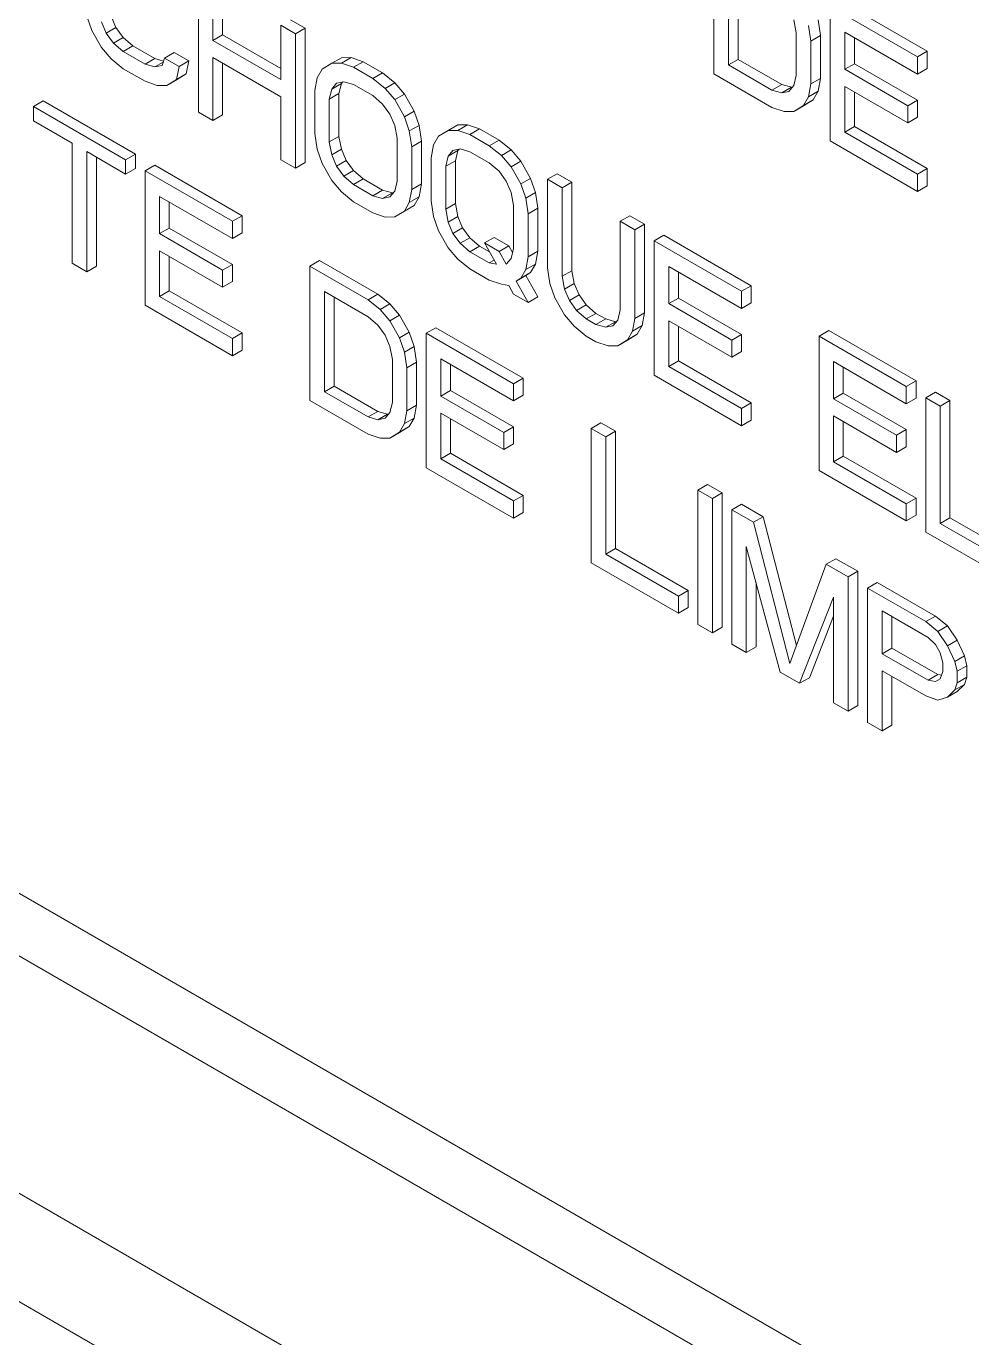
# Model space of a CAD drawing. Header units: millimetres. Extents: x 1920 to 4820, y 310 to 2320.
# Drawn here: x 4589.56 to 4606.79, y 1482.09 to 1505.99 of the extents above; entities that cross this region are included whole.
import ezdxf

# ---------------------------------------------------------------- set-up
doc = ezdxf.new("R2010")
doc.units = ezdxf.units.MM
doc.layers.add('core', color=7, linetype='Continuous', lineweight=20)

msp = doc.modelspace()

# ---------------------------------------------------------------- linework, layer by layer
at = {"layer": 'core'}
for p, q in [((4543.922, 1516.462), (4647.584, 1456.613)), ((4647.089, 1455.756), (4543.427, 1515.605)), ((4539.68, 1513.441), (4632.028, 1460.124)), ((4539.18, 1511.759), (4631.528, 1458.442)), ((4602.091, 1505.128), (4602.091, 1507.578)), ((4602.356, 1507.112), (4602.356, 1505.288)), ((4602.533, 1507.01), (4602.533, 1505.39)), ((4592.695, 1504.429), (4592.695, 1506.879)), ((4592.96, 1506.726), (4592.96, 1505.735)), ((4593.137, 1506.828), (4593.137, 1505.837)), ((4604.389, 1506.455), (4605.98, 1505.537)), ((4604.212, 1503.904), (4604.212, 1506.353)), ((4604.212, 1506.353), (4605.803, 1505.435)), ((4590.751, 1505.917), (4590.662, 1506.176)), ((4590.927, 1506.075), (4591.016, 1505.868)), ((4591.192, 1505.97), (4591.104, 1506.177)), ((4594.198, 1505.021), (4594.198, 1506.011)), ((4594.198, 1506.011), (4594.463, 1505.858)), ((4594.374, 1506.113), (4594.64, 1505.96)), ((4603.593, 1505.877), (4603.549, 1506.111)), ((4603.814, 1506.01), (4603.858, 1505.723)), ((4604.035, 1505.825), (4603.991, 1506.112)), ((4590.927, 1505.606), (4590.751, 1505.917)), ((4591.016, 1505.868), (4591.192, 1505.97)), ((4591.016, 1505.868), (4591.148, 1505.687)), ((4591.148, 1505.687), (4591.325, 1505.789)), ((4591.325, 1505.789), (4591.192, 1505.97)), ((4591.502, 1505.635), (4591.325, 1505.789)), ((4592.96, 1505.735), (4593.137, 1505.837)), ((4593.137, 1505.837), (4594.198, 1505.225)), ((4594.463, 1505.858), (4594.64, 1505.96)), ((4594.463, 1505.858), (4594.463, 1503.409)), ((4594.64, 1505.96), (4594.64, 1503.511)), ((4603.593, 1505.095), (4603.593, 1505.877)), ((4603.858, 1505.723), (4604.035, 1505.825)), ((4604.035, 1505.825), (4604.035, 1505.044)), ((4604.477, 1505.887), (4604.477, 1505.21)), ((4605.803, 1505.122), (4604.477, 1505.887)), ((4604.654, 1505.785), (4604.654, 1505.312)), ((4591.104, 1505.4), (4590.927, 1505.606)), ((4591.148, 1505.687), (4591.325, 1505.533)), ((4591.325, 1505.533), (4591.502, 1505.635)), ((4591.325, 1505.533), (4591.723, 1505.303)), ((4591.502, 1505.635), (4591.9, 1505.405)), ((4592.076, 1505.412), (4592.253, 1505.514)), ((4592.253, 1505.514), (4592.518, 1505.361)), ((4592.96, 1505.735), (4594.198, 1505.021)), ((4603.858, 1505.723), (4603.858, 1504.942)), ((4605.803, 1505.435), (4605.98, 1505.537)), ((4605.98, 1505.537), (4605.98, 1505.224)), ((4591.325, 1505.22), (4591.104, 1505.4)), ((4591.723, 1505.303), (4591.9, 1505.405)), ((4591.723, 1505.303), (4591.9, 1505.253)), ((4592.059, 1505.36), (4591.9, 1505.405)), ((4591.9, 1505.253), (4592.053, 1505.342)), ((4591.9, 1505.253), (4592.032, 1505.281)), ((4592.032, 1505.281), (4592.076, 1505.412)), ((4592.076, 1505.412), (4592.342, 1505.259)), ((4592.342, 1505.259), (4592.518, 1505.361)), ((4592.474, 1505.126), (4592.518, 1505.361)), ((4592.96, 1505.423), (4592.96, 1504.276)), ((4594.198, 1504.708), (4592.96, 1505.423)), ((4593.137, 1505.321), (4593.137, 1504.378)), ((4594.949, 1505.213), (4595.126, 1505.319)), ((4595.126, 1505.319), (4595.303, 1505.421)), ((4595.126, 1505.319), (4595.303, 1505.321)), ((4595.303, 1505.321), (4595.479, 1505.423)), ((4595.479, 1505.423), (4595.303, 1505.421)), ((4595.303, 1505.321), (4595.524, 1505.246)), ((4595.7, 1505.348), (4595.479, 1505.423)), ((4595.524, 1505.246), (4595.7, 1505.348)), ((4595.7, 1505.348), (4596.054, 1505.144)), ((4602.356, 1505.288), (4602.533, 1505.39)), ((4602.356, 1505.288), (4603.151, 1504.829)), ((4602.533, 1505.39), (4603.328, 1504.931)), ((4604.477, 1505.21), (4604.654, 1505.312)), ((4604.654, 1505.312), (4605.803, 1504.649)), ((4605.803, 1505.435), (4605.803, 1505.122)), ((4591.723, 1504.991), (4591.325, 1505.22)), ((4592.297, 1505.024), (4592.121, 1504.917)), ((4592.342, 1505.259), (4592.297, 1505.024)), ((4592.297, 1505.024), (4592.474, 1505.126)), ((4592.297, 1505.019), (4592.474, 1505.126)), ((4594.816, 1504.82), (4594.861, 1505.055)), ((4594.861, 1505.055), (4594.949, 1505.213)), ((4595.524, 1505.246), (4595.877, 1505.042)), ((4595.877, 1505.042), (4596.054, 1505.144)), ((4595.877, 1505.042), (4596.098, 1504.862)), ((4596.275, 1504.964), (4596.054, 1505.144)), ((4603.151, 1504.516), (4602.091, 1505.128)), ((4603.549, 1504.912), (4603.593, 1505.095)), ((4603.858, 1504.942), (4604.035, 1505.044)), ((4603.991, 1504.809), (4604.035, 1505.044)), ((4604.477, 1505.21), (4605.626, 1504.546)), ((4605.803, 1505.122), (4605.98, 1505.224)), ((4591.944, 1504.915), (4591.723, 1504.991)), ((4592.121, 1504.917), (4591.944, 1504.915)), ((4592.121, 1504.917), (4592.297, 1505.019)), ((4594.816, 1504.038), (4594.816, 1504.82)), ((4595.126, 1504.85), (4595.082, 1504.667)), ((4595.214, 1504.955), (4595.126, 1504.85)), ((4595.126, 1504.85), (4595.303, 1504.952)), ((4595.347, 1504.983), (4595.214, 1504.955)), ((4595.258, 1504.769), (4595.303, 1504.952)), ((4595.303, 1504.952), (4595.325, 1504.978)), ((4595.524, 1504.933), (4595.347, 1504.983)), ((4595.877, 1504.729), (4595.524, 1504.933)), ((4596.098, 1504.862), (4596.275, 1504.964)), ((4596.098, 1504.862), (4596.275, 1504.656)), ((4596.452, 1504.758), (4596.275, 1504.964)), ((4603.151, 1504.829), (4603.328, 1504.931)), ((4603.151, 1504.829), (4603.328, 1504.779)), ((4603.505, 1504.881), (4603.328, 1504.931)), ((4603.328, 1504.779), (4603.505, 1504.881)), ((4603.328, 1504.779), (4603.461, 1504.806)), ((4603.461, 1504.806), (4603.549, 1504.912)), ((4603.527, 1504.885), (4603.505, 1504.881)), ((4603.858, 1504.942), (4603.814, 1504.707)), ((4603.814, 1504.707), (4603.991, 1504.809)), ((4603.903, 1504.651), (4603.991, 1504.809)), ((4604.477, 1504.897), (4604.477, 1504.063)), ((4605.626, 1504.234), (4604.477, 1504.897)), ((4604.654, 1504.795), (4604.654, 1504.165)), ((4589.69, 1504.531), (4589.867, 1504.633)), ((4589.867, 1504.633), (4591.546, 1503.664)), ((4594.198, 1503.562), (4594.198, 1504.708)), ((4595.082, 1504.667), (4595.258, 1504.769)), ((4595.082, 1504.667), (4595.082, 1503.885)), ((4595.258, 1504.769), (4595.258, 1503.987)), ((4596.054, 1504.575), (4595.877, 1504.729)), ((4596.186, 1504.394), (4596.054, 1504.575)), ((4596.275, 1504.656), (4596.452, 1504.758)), ((4596.275, 1504.656), (4596.452, 1504.345)), ((4596.628, 1504.447), (4596.452, 1504.758)), ((4603.726, 1504.549), (4603.549, 1504.443)), ((4603.549, 1504.443), (4603.726, 1504.545)), ((4603.814, 1504.707), (4603.726, 1504.549)), ((4603.726, 1504.549), (4603.903, 1504.651)), ((4603.726, 1504.545), (4603.903, 1504.651)), ((4605.626, 1504.546), (4605.803, 1504.649)), ((4605.626, 1504.546), (4605.626, 1504.234)), ((4605.803, 1504.649), (4605.803, 1504.336)), ((4589.69, 1504.531), (4591.369, 1503.562)), ((4589.69, 1504.271), (4589.69, 1504.531)), ((4592.96, 1504.276), (4592.695, 1504.429)), ((4592.96, 1504.276), (4593.137, 1504.378)), ((4596.275, 1504.187), (4596.186, 1504.394)), ((4596.452, 1504.345), (4596.628, 1504.447)), ((4596.452, 1504.345), (4596.54, 1504.086)), ((4596.717, 1504.188), (4596.628, 1504.447)), ((4603.372, 1504.441), (4603.151, 1504.516)), ((4603.549, 1504.443), (4603.372, 1504.441)), ((4605.626, 1504.234), (4605.803, 1504.336)), ((4590.397, 1503.862), (4589.69, 1504.271)), ((4596.319, 1503.953), (4596.275, 1504.187)), ((4596.54, 1504.086), (4596.717, 1504.188)), ((4596.54, 1504.086), (4596.584, 1503.799)), ((4596.761, 1503.902), (4596.717, 1504.188)), ((4597.07, 1503.988), (4597.247, 1504.094)), ((4597.247, 1504.094), (4597.424, 1504.196)), ((4597.247, 1504.094), (4597.424, 1504.096)), ((4597.424, 1504.096), (4597.601, 1504.198)), ((4597.601, 1504.198), (4597.424, 1504.196)), ((4597.424, 1504.096), (4597.645, 1504.021)), ((4597.822, 1504.123), (4597.601, 1504.198)), ((4597.645, 1504.021), (4597.822, 1504.123)), ((4597.822, 1504.123), (4598.175, 1503.919)), ((4604.477, 1504.063), (4604.654, 1504.165)), ((4604.654, 1504.165), (4605.98, 1503.4)), ((4590.397, 1501.674), (4590.397, 1503.862)), ((4594.861, 1503.752), (4594.816, 1504.038)), ((4595.082, 1503.885), (4595.258, 1503.987)), ((4595.082, 1503.885), (4595.126, 1503.651)), ((4595.303, 1503.753), (4595.258, 1503.987)), ((4596.319, 1503.171), (4596.319, 1503.953)), ((4596.584, 1503.799), (4596.761, 1503.902)), ((4596.761, 1503.902), (4596.761, 1503.12)), ((4596.938, 1503.595), (4596.982, 1503.83)), ((4596.982, 1503.83), (4597.07, 1503.988)), ((4597.645, 1504.021), (4597.998, 1503.817)), ((4597.998, 1503.817), (4598.175, 1503.919)), ((4598.396, 1503.739), (4598.175, 1503.919)), ((4605.803, 1502.985), (4604.212, 1503.904)), ((4604.477, 1504.063), (4605.803, 1503.298)), ((4590.662, 1503.709), (4590.662, 1501.52)), ((4591.369, 1503.301), (4590.662, 1503.709)), ((4590.839, 1503.607), (4590.839, 1501.622)), ((4591.369, 1503.562), (4591.546, 1503.664)), ((4591.546, 1503.664), (4591.546, 1503.403)), ((4594.949, 1503.493), (4594.861, 1503.752)), ((4595.126, 1503.651), (4595.303, 1503.753)), ((4595.126, 1503.651), (4595.214, 1503.444)), ((4595.391, 1503.546), (4595.303, 1503.753)), ((4596.584, 1503.799), (4596.584, 1503.018)), ((4596.938, 1502.814), (4596.938, 1503.595)), ((4597.247, 1503.625), (4597.203, 1503.442)), ((4597.335, 1503.73), (4597.247, 1503.625)), ((4597.247, 1503.625), (4597.424, 1503.727)), ((4597.468, 1503.758), (4597.335, 1503.73)), ((4597.38, 1503.544), (4597.424, 1503.727)), ((4597.424, 1503.727), (4597.446, 1503.754)), ((4597.645, 1503.708), (4597.468, 1503.758)), ((4597.998, 1503.504), (4597.645, 1503.708)), ((4597.998, 1503.817), (4598.219, 1503.637)), ((4598.219, 1503.637), (4598.396, 1503.739)), ((4598.219, 1503.637), (4598.396, 1503.431)), ((4598.573, 1503.533), (4598.396, 1503.739)), ((4591.369, 1503.562), (4591.369, 1503.301)), ((4591.369, 1503.301), (4591.546, 1503.403)), ((4591.723, 1503.358), (4591.9, 1503.46)), ((4591.723, 1503.358), (4593.314, 1502.439)), ((4591.723, 1500.908), (4591.723, 1503.358)), ((4591.9, 1503.46), (4593.491, 1502.541)), ((4594.463, 1503.409), (4594.198, 1503.562)), ((4594.463, 1503.409), (4594.64, 1503.511)), ((4595.126, 1503.182), (4594.949, 1503.493)), ((4595.214, 1503.444), (4595.391, 1503.546)), ((4595.214, 1503.444), (4595.347, 1503.263)), ((4595.347, 1503.263), (4595.524, 1503.365)), ((4595.524, 1503.365), (4595.391, 1503.546)), ((4595.7, 1503.211), (4595.524, 1503.365)), ((4597.203, 1503.442), (4597.38, 1503.544)), ((4597.203, 1503.442), (4597.203, 1502.66)), ((4597.38, 1503.544), (4597.38, 1502.763)), ((4598.175, 1503.35), (4597.998, 1503.504)), ((4598.308, 1503.169), (4598.175, 1503.35)), ((4598.396, 1503.431), (4598.573, 1503.533)), ((4598.396, 1503.431), (4598.573, 1503.12)), ((4598.75, 1503.222), (4598.573, 1503.533)), ((4605.803, 1503.298), (4605.98, 1503.4)), ((4605.98, 1503.4), (4605.98, 1503.087)), ((4595.303, 1502.976), (4595.126, 1503.182)), ((4595.347, 1503.263), (4595.524, 1503.109)), ((4595.524, 1503.109), (4595.7, 1503.211)), ((4595.524, 1503.109), (4595.877, 1502.905)), ((4595.7, 1503.211), (4596.054, 1503.007)), ((4596.275, 1502.988), (4596.319, 1503.171)), ((4596.584, 1503.018), (4596.761, 1503.12)), ((4596.717, 1502.885), (4596.761, 1503.12)), ((4598.396, 1502.962), (4598.308, 1503.169)), ((4598.573, 1503.12), (4598.75, 1503.222)), ((4598.573, 1503.12), (4598.661, 1502.861)), ((4598.838, 1502.963), (4598.75, 1503.222)), ((4599.059, 1503.204), (4599.236, 1503.307)), ((4599.059, 1503.204), (4599.324, 1503.051)), ((4599.059, 1501.589), (4599.059, 1503.204)), ((4599.236, 1503.307), (4599.501, 1503.153)), ((4599.324, 1503.051), (4599.501, 1503.153)), ((4599.501, 1503.153), (4599.501, 1501.538)), ((4605.803, 1503.298), (4605.803, 1502.985)), ((4591.988, 1502.892), (4591.988, 1502.214)), ((4593.314, 1502.126), (4591.988, 1502.892)), ((4595.524, 1502.796), (4595.303, 1502.976)), ((4595.877, 1502.905), (4596.054, 1503.007)), ((4595.877, 1502.905), (4596.054, 1502.855)), ((4596.231, 1502.957), (4596.054, 1503.007)), ((4596.054, 1502.855), (4596.231, 1502.957)), ((4596.054, 1502.855), (4596.186, 1502.883)), ((4596.186, 1502.883), (4596.275, 1502.988)), ((4596.253, 1502.962), (4596.231, 1502.957)), ((4596.584, 1503.018), (4596.54, 1502.783)), ((4596.54, 1502.783), (4596.717, 1502.885)), ((4596.628, 1502.727), (4596.717, 1502.885)), ((4598.44, 1502.728), (4598.396, 1502.962)), ((4598.661, 1502.861), (4598.838, 1502.963)), ((4598.882, 1502.677), (4598.838, 1502.963)), ((4599.324, 1503.051), (4599.324, 1501.436)), ((4605.803, 1502.985), (4605.98, 1503.087)), ((4592.165, 1502.79), (4592.165, 1502.316)), ((4595.877, 1502.592), (4595.524, 1502.796)), ((4596.54, 1502.783), (4596.452, 1502.625)), ((4596.452, 1502.625), (4596.628, 1502.727)), ((4596.452, 1502.621), (4596.628, 1502.727)), ((4596.982, 1502.527), (4596.938, 1502.814)), ((4597.203, 1502.66), (4597.38, 1502.763)), ((4597.203, 1502.66), (4597.247, 1502.426)), ((4597.424, 1502.529), (4597.38, 1502.763)), ((4598.44, 1501.946), (4598.44, 1502.728)), ((4598.661, 1502.861), (4598.705, 1502.575)), ((4598.705, 1502.575), (4598.882, 1502.677)), ((4598.882, 1502.677), (4598.882, 1501.895)), ((4593.314, 1502.439), (4593.491, 1502.541)), ((4593.314, 1502.439), (4593.314, 1502.126)), ((4593.491, 1502.541), (4593.491, 1502.228)), ((4596.098, 1502.517), (4595.877, 1502.592)), ((4596.275, 1502.519), (4596.098, 1502.517)), ((4596.452, 1502.625), (4596.275, 1502.519)), ((4596.275, 1502.519), (4596.452, 1502.621)), ((4597.07, 1502.268), (4596.982, 1502.527)), ((4597.247, 1502.426), (4597.424, 1502.529)), ((4597.247, 1502.426), (4597.335, 1502.219)), ((4597.512, 1502.321), (4597.424, 1502.529)), ((4598.705, 1502.575), (4598.705, 1501.793)), ((4600.385, 1502.439), (4600.562, 1502.541)), ((4600.385, 1502.439), (4600.65, 1502.286)), ((4600.385, 1500.823), (4600.385, 1502.439)), ((4600.562, 1502.541), (4600.827, 1502.388)), ((4591.988, 1502.214), (4592.165, 1502.316)), ((4591.988, 1502.214), (4593.137, 1501.551)), ((4592.165, 1502.316), (4593.314, 1501.653)), ((4593.314, 1502.126), (4593.491, 1502.228)), ((4597.247, 1501.957), (4597.07, 1502.268)), ((4597.335, 1502.219), (4597.512, 1502.321)), ((4597.335, 1502.219), (4597.468, 1502.038)), ((4597.645, 1502.14), (4597.512, 1502.321)), ((4600.65, 1502.286), (4600.827, 1502.388)), ((4600.65, 1502.286), (4600.65, 1500.67)), ((4600.827, 1502.388), (4600.827, 1500.772)), ((4601.004, 1502.082), (4601.18, 1502.184)), ((4601.18, 1502.184), (4602.771, 1501.265)), ((4597.424, 1501.751), (4597.247, 1501.957)), ((4597.468, 1502.038), (4597.645, 1502.14)), ((4597.468, 1502.038), (4597.645, 1501.884)), ((4597.822, 1501.986), (4597.645, 1502.14)), ((4597.645, 1501.884), (4597.822, 1501.986)), ((4597.822, 1501.986), (4598.002, 1501.882)), ((4597.91, 1502.044), (4598.087, 1502.146)), ((4597.91, 1502.044), (4598.175, 1501.891)), ((4598.131, 1501.656), (4597.91, 1502.044)), ((4598.087, 1502.146), (4598.352, 1501.993)), ((4598.175, 1501.891), (4598.352, 1501.993)), ((4598.422, 1501.87), (4598.352, 1501.993)), ((4598.396, 1501.763), (4598.44, 1501.946)), ((4601.004, 1499.632), (4601.004, 1502.082)), ((4601.004, 1502.082), (4602.595, 1501.163)), ((4591.988, 1501.902), (4591.988, 1501.068)), ((4593.137, 1501.238), (4591.988, 1501.902)), ((4592.165, 1501.799), (4592.165, 1501.17)), ((4594.728, 1501.622), (4594.905, 1501.725)), ((4594.905, 1501.725), (4595.965, 1501.112)), ((4597.645, 1501.571), (4597.424, 1501.751)), ((4597.645, 1501.884), (4597.998, 1501.68)), ((4597.998, 1501.68), (4598.088, 1501.732)), ((4597.998, 1501.68), (4598.131, 1501.656)), ((4598.175, 1501.891), (4598.308, 1501.658)), ((4598.308, 1501.658), (4598.396, 1501.763)), ((4598.705, 1501.793), (4598.661, 1501.558)), ((4598.705, 1501.793), (4598.882, 1501.895)), ((4598.838, 1501.66), (4598.882, 1501.895)), ((4590.662, 1501.52), (4590.397, 1501.674)), ((4590.662, 1501.52), (4590.839, 1501.622)), ((4593.137, 1501.551), (4593.314, 1501.653)), ((4593.137, 1501.551), (4593.137, 1501.238)), ((4593.314, 1501.653), (4593.314, 1501.34)), ((4594.728, 1501.622), (4595.789, 1501.01)), ((4594.728, 1499.173), (4594.728, 1501.622)), ((4597.998, 1501.367), (4597.645, 1501.571)), ((4598.485, 1501.347), (4598.661, 1501.449)), ((4598.661, 1501.558), (4598.573, 1501.4)), ((4598.573, 1501.4), (4598.75, 1501.503)), ((4598.661, 1501.558), (4598.838, 1501.66)), ((4598.661, 1501.449), (4598.75, 1501.503)), ((4598.882, 1501.061), (4598.661, 1501.449)), ((4598.75, 1501.503), (4598.838, 1501.66)), ((4599.103, 1501.303), (4599.059, 1501.589)), ((4599.324, 1501.436), (4599.501, 1501.538)), ((4599.324, 1501.436), (4599.368, 1501.202)), ((4599.545, 1501.304), (4599.501, 1501.538)), ((4601.269, 1501.616), (4601.269, 1500.938)), ((4602.595, 1500.85), (4601.269, 1501.616)), ((4601.446, 1501.514), (4601.446, 1501.041)), ((4593.137, 1501.238), (4593.314, 1501.34)), ((4598.219, 1501.292), (4597.998, 1501.367)), ((4598.352, 1501.267), (4598.219, 1501.292)), ((4598.44, 1501.112), (4598.352, 1501.267)), ((4598.573, 1501.4), (4598.485, 1501.347)), ((4598.485, 1501.347), (4598.705, 1500.959)), ((4599.192, 1501.043), (4599.103, 1501.303)), ((4599.368, 1501.202), (4599.545, 1501.304)), ((4599.368, 1501.202), (4599.457, 1500.994)), ((4599.634, 1501.096), (4599.545, 1501.304)), ((4602.595, 1501.163), (4602.771, 1501.265)), ((4602.771, 1501.265), (4602.771, 1500.953)), ((4591.988, 1501.068), (4592.165, 1501.17)), ((4591.988, 1501.068), (4593.314, 1500.302)), ((4592.165, 1501.17), (4593.491, 1500.404)), ((4594.993, 1501.157), (4594.993, 1499.333)), ((4595.789, 1500.697), (4594.993, 1501.157)), ((4595.17, 1501.055), (4595.17, 1499.435)), ((4595.789, 1501.01), (4595.965, 1501.112)), ((4595.789, 1501.01), (4596.01, 1500.83)), ((4596.186, 1500.932), (4595.965, 1501.112)), ((4598.705, 1500.959), (4598.44, 1501.112)), ((4598.705, 1500.959), (4598.882, 1501.061)), ((4599.368, 1500.733), (4599.192, 1501.043)), ((4599.457, 1500.994), (4599.634, 1501.096)), ((4599.457, 1500.994), (4599.589, 1500.814)), ((4599.766, 1500.916), (4599.634, 1501.096)), ((4601.269, 1500.938), (4601.446, 1501.041)), ((4601.446, 1501.041), (4602.595, 1500.377)), ((4602.595, 1501.163), (4602.595, 1500.85)), ((4593.314, 1499.989), (4591.723, 1500.908)), ((4596.01, 1500.83), (4596.186, 1500.932)), ((4596.01, 1500.83), (4596.186, 1500.624)), ((4596.363, 1500.726), (4596.186, 1500.932)), ((4596.186, 1500.624), (4596.363, 1500.726)), ((4596.54, 1500.416), (4596.363, 1500.726)), ((4599.545, 1500.526), (4599.368, 1500.733)), ((4599.589, 1500.814), (4599.766, 1500.916)), ((4599.589, 1500.814), (4599.766, 1500.659)), ((4599.943, 1500.761), (4599.766, 1500.916)), ((4599.766, 1500.659), (4599.943, 1500.761)), ((4599.943, 1500.761), (4600.12, 1500.659)), ((4600.341, 1500.64), (4600.385, 1500.823)), ((4600.65, 1500.67), (4600.827, 1500.772)), ((4600.783, 1500.537), (4600.827, 1500.772)), ((4601.269, 1500.938), (4602.418, 1500.275)), ((4602.595, 1500.85), (4602.771, 1500.953)), ((4595.965, 1500.543), (4595.789, 1500.697)), ((4596.098, 1500.362), (4595.965, 1500.543)), ((4596.186, 1500.624), (4596.363, 1500.314)), ((4596.849, 1500.398), (4597.026, 1500.5)), ((4597.026, 1500.5), (4598.617, 1499.581)), ((4599.766, 1500.347), (4599.545, 1500.526)), ((4599.766, 1500.659), (4599.943, 1500.557)), ((4599.943, 1500.557), (4600.12, 1500.659)), ((4599.943, 1500.557), (4600.12, 1500.507)), ((4600.296, 1500.609), (4600.12, 1500.659)), ((4600.12, 1500.507), (4600.296, 1500.609)), ((4600.12, 1500.507), (4600.252, 1500.535)), ((4600.252, 1500.535), (4600.341, 1500.64)), ((4600.319, 1500.614), (4600.296, 1500.609)), ((4600.65, 1500.67), (4600.606, 1500.435)), ((4600.606, 1500.435), (4600.783, 1500.537)), ((4600.694, 1500.38), (4600.783, 1500.537)), ((4601.269, 1500.626), (4601.269, 1499.792)), ((4602.418, 1499.962), (4601.269, 1500.626)), ((4601.446, 1500.524), (4601.446, 1499.894)), ((4593.314, 1500.302), (4593.491, 1500.404)), ((4593.314, 1500.302), (4593.314, 1499.989)), ((4593.491, 1500.404), (4593.491, 1500.092)), ((4596.186, 1500.155), (4596.098, 1500.362)), ((4596.363, 1500.314), (4596.54, 1500.416)), ((4596.363, 1500.314), (4596.452, 1500.054)), ((4596.628, 1500.156), (4596.54, 1500.416)), ((4596.849, 1497.948), (4596.849, 1500.398)), ((4596.849, 1500.398), (4598.44, 1499.479)), ((4599.943, 1500.245), (4599.766, 1500.347)), ((4600.164, 1500.169), (4599.943, 1500.245)), ((4600.517, 1500.278), (4600.341, 1500.171)), ((4600.341, 1500.171), (4600.517, 1500.273)), ((4600.606, 1500.435), (4600.517, 1500.278)), ((4600.517, 1500.278), (4600.694, 1500.38)), ((4600.517, 1500.273), (4600.694, 1500.38)), ((4602.418, 1500.275), (4602.595, 1500.377)), ((4602.418, 1500.275), (4602.418, 1499.962)), ((4602.595, 1500.377), (4602.595, 1500.064)), ((4604.009, 1500.347), (4604.186, 1500.449)), ((4604.009, 1500.347), (4605.6, 1499.428)), ((4604.009, 1497.897), (4604.009, 1500.347)), ((4604.186, 1500.449), (4605.777, 1499.53)), ((4593.314, 1499.989), (4593.491, 1500.092)), ((4596.231, 1499.921), (4596.186, 1500.155)), ((4596.452, 1500.054), (4596.628, 1500.156)), ((4596.452, 1500.054), (4596.496, 1499.768)), ((4596.673, 1499.87), (4596.628, 1500.156)), ((4600.341, 1500.171), (4600.164, 1500.169)), ((4602.418, 1499.962), (4602.595, 1500.064)), ((4596.231, 1499.139), (4596.231, 1499.921)), ((4596.496, 1499.768), (4596.673, 1499.87)), ((4596.496, 1499.768), (4596.496, 1498.986)), ((4596.673, 1499.87), (4596.673, 1499.088)), ((4597.114, 1499.932), (4597.114, 1499.254)), ((4598.44, 1499.166), (4597.114, 1499.932)), ((4597.291, 1499.83), (4597.291, 1499.356)), ((4601.269, 1499.792), (4601.446, 1499.894)), ((4601.269, 1499.792), (4602.595, 1499.026)), ((4601.446, 1499.894), (4602.771, 1499.128)), ((4604.274, 1499.881), (4604.274, 1499.203)), ((4605.6, 1499.115), (4604.274, 1499.881)), ((4604.451, 1499.779), (4604.451, 1499.305)), ((4598.44, 1499.479), (4598.617, 1499.581)), ((4598.617, 1499.581), (4598.617, 1499.269)), ((4602.595, 1498.714), (4601.004, 1499.632)), ((4605.6, 1499.428), (4605.777, 1499.53)), ((4605.777, 1499.53), (4605.777, 1499.218)), ((4594.993, 1499.333), (4595.17, 1499.435)), ((4594.993, 1499.333), (4595.789, 1498.873)), ((4595.17, 1499.435), (4595.965, 1498.975)), ((4597.114, 1499.254), (4597.291, 1499.356)), ((4597.291, 1499.356), (4598.44, 1498.693)), ((4598.44, 1499.479), (4598.44, 1499.166)), ((4604.274, 1499.203), (4604.451, 1499.305)), ((4604.451, 1499.305), (4605.6, 1498.642)), ((4605.6, 1499.428), (4605.6, 1499.115)), ((4605.953, 1499.224), (4606.13, 1499.326)), ((4606.13, 1499.326), (4606.395, 1499.173)), ((4595.789, 1498.561), (4594.728, 1499.173)), ((4596.186, 1498.956), (4596.231, 1499.139)), ((4596.496, 1498.986), (4596.673, 1499.088)), ((4596.628, 1498.853), (4596.673, 1499.088)), ((4597.114, 1499.254), (4598.264, 1498.591)), ((4598.44, 1499.166), (4598.617, 1499.269)), ((4602.595, 1499.026), (4602.771, 1499.128)), ((4602.771, 1499.128), (4602.771, 1498.816)), ((4604.274, 1499.203), (4605.423, 1498.54)), ((4605.6, 1499.115), (4605.777, 1499.218)), ((4605.953, 1499.224), (4606.218, 1499.071)), ((4605.953, 1496.775), (4605.953, 1499.224)), ((4606.218, 1499.071), (4606.395, 1499.173)), ((4606.218, 1499.071), (4606.218, 1496.934)), ((4606.395, 1499.173), (4606.395, 1497.036)), ((4595.789, 1498.873), (4595.965, 1498.975)), ((4595.789, 1498.873), (4595.965, 1498.823)), ((4596.142, 1498.925), (4595.965, 1498.975)), ((4595.965, 1498.823), (4596.142, 1498.925)), ((4595.965, 1498.823), (4596.098, 1498.851)), ((4596.098, 1498.851), (4596.186, 1498.956)), ((4596.164, 1498.93), (4596.142, 1498.925)), ((4596.496, 1498.986), (4596.452, 1498.751)), ((4596.452, 1498.751), (4596.628, 1498.853)), ((4596.54, 1498.696), (4596.628, 1498.853)), ((4597.114, 1498.942), (4597.114, 1498.108)), ((4598.264, 1498.278), (4597.114, 1498.942)), ((4597.291, 1498.84), (4597.291, 1498.21)), ((4602.595, 1499.026), (4602.595, 1498.714)), ((4602.595, 1498.714), (4602.771, 1498.816)), ((4604.274, 1498.891), (4604.274, 1498.057)), ((4605.423, 1498.227), (4604.274, 1498.891)), ((4596.363, 1498.594), (4596.186, 1498.487)), ((4596.186, 1498.487), (4596.363, 1498.589)), ((4596.452, 1498.751), (4596.363, 1498.594)), ((4596.363, 1498.594), (4596.54, 1498.696)), ((4596.363, 1498.589), (4596.54, 1498.696)), ((4598.264, 1498.591), (4598.44, 1498.693)), ((4598.264, 1498.591), (4598.264, 1498.278)), ((4598.44, 1498.693), (4598.44, 1498.38)), ((4599.855, 1498.663), (4600.031, 1498.765)), ((4599.855, 1498.663), (4600.12, 1498.51)), ((4599.855, 1496.213), (4599.855, 1498.663)), ((4600.031, 1498.765), (4600.296, 1498.612)), ((4600.12, 1498.51), (4600.296, 1498.612)), ((4600.296, 1498.612), (4600.296, 1496.475)), ((4604.451, 1498.789), (4604.451, 1498.159)), ((4605.423, 1498.54), (4605.6, 1498.642)), ((4605.6, 1498.642), (4605.6, 1498.329)), ((4596.01, 1498.485), (4595.789, 1498.561)), ((4596.186, 1498.487), (4596.01, 1498.485)), ((4598.264, 1498.278), (4598.44, 1498.38)), ((4600.12, 1498.51), (4600.12, 1496.373)), ((4605.423, 1498.54), (4605.423, 1498.227)), ((4605.423, 1498.227), (4605.6, 1498.329)), ((4597.114, 1498.108), (4597.291, 1498.21)), ((4597.114, 1498.108), (4598.44, 1497.342)), ((4597.291, 1498.21), (4598.617, 1497.444)), ((4604.274, 1498.057), (4604.451, 1498.159)), ((4604.451, 1498.159), (4605.777, 1497.393)), ((4598.44, 1497.03), (4596.849, 1497.948)), ((4605.6, 1496.979), (4604.009, 1497.897)), ((4604.274, 1498.057), (4605.6, 1497.291)), ((4601.799, 1497.54), (4601.976, 1497.642)), ((4601.976, 1497.642), (4602.241, 1497.489)), ((4598.44, 1497.342), (4598.617, 1497.444)), ((4598.617, 1497.444), (4598.617, 1497.132)), ((4601.799, 1497.54), (4602.064, 1497.387)), ((4601.799, 1495.091), (4601.799, 1497.54)), ((4602.064, 1497.387), (4602.241, 1497.489)), ((4602.064, 1497.387), (4602.064, 1494.937)), ((4602.241, 1497.489), (4602.241, 1495.039)), ((4605.6, 1497.291), (4605.777, 1497.393)), ((4605.777, 1497.393), (4605.777, 1497.081)), ((4598.44, 1497.342), (4598.44, 1497.03)), ((4602.418, 1497.183), (4602.595, 1497.285)), ((4602.418, 1497.183), (4602.816, 1496.953)), ((4602.418, 1494.733), (4602.418, 1497.183)), ((4602.595, 1497.285), (4602.992, 1497.055)), ((4605.6, 1497.291), (4605.6, 1496.979)), ((4598.44, 1497.03), (4598.617, 1497.132)), ((4602.816, 1496.953), (4602.992, 1497.055)), ((4602.816, 1496.953), (4603.478, 1494.382)), ((4603.598, 1494.707), (4602.992, 1497.055)), ((4605.6, 1496.979), (4605.777, 1497.081)), ((4606.218, 1496.934), (4606.395, 1497.036)), ((4606.218, 1496.934), (4607.544, 1496.169)), ((4606.395, 1497.036), (4607.721, 1496.271)), ((4607.544, 1495.856), (4605.953, 1496.775)), ((4600.12, 1496.373), (4600.296, 1496.475)), ((4600.296, 1496.475), (4601.622, 1495.709)), ((4602.683, 1496.509), (4602.683, 1494.58)), ((4603.302, 1494.223), (4602.683, 1496.509)), ((4601.446, 1495.295), (4599.855, 1496.213)), ((4600.12, 1496.373), (4601.446, 1495.607)), ((4603.478, 1494.382), (4604.141, 1496.188)), ((4604.141, 1496.188), (4604.318, 1496.29)), ((4604.141, 1496.188), (4604.539, 1495.958)), ((4604.318, 1496.29), (4604.716, 1496.06)), ((4604.539, 1495.958), (4604.716, 1496.06)), ((4604.539, 1495.958), (4604.539, 1493.509)), ((4604.716, 1496.06), (4604.716, 1493.611)), ((4601.446, 1495.607), (4601.622, 1495.709)), ((4601.622, 1495.709), (4601.622, 1495.397)), ((4602.86, 1495.855), (4602.86, 1494.682)), ((4604.893, 1495.754), (4605.069, 1495.856)), ((4604.893, 1495.754), (4605.953, 1495.142)), ((4604.893, 1493.304), (4604.893, 1495.754)), ((4605.069, 1495.856), (4606.13, 1495.244)), ((4601.446, 1495.607), (4601.446, 1495.295)), ((4604.274, 1495.59), (4603.655, 1494.019)), ((4604.274, 1493.662), (4604.274, 1495.59)), ((4601.446, 1495.295), (4601.622, 1495.397)), ((4603.832, 1494.121), (4604.274, 1495.243)), ((4605.158, 1495.34), (4605.158, 1494.558)), ((4605.998, 1494.855), (4605.158, 1495.34)), ((4605.335, 1495.238), (4605.335, 1494.661)), ((4605.953, 1495.142), (4606.13, 1495.244)), ((4606.351, 1495.064), (4606.13, 1495.244)), ((4602.064, 1494.937), (4601.799, 1495.091)), ((4602.064, 1494.937), (4602.241, 1495.039)), ((4605.953, 1495.142), (4606.174, 1494.962)), ((4606.174, 1494.962), (4606.351, 1495.064)), ((4606.528, 1494.805), (4606.351, 1495.064)), ((4606.13, 1494.727), (4605.998, 1494.855)), ((4606.174, 1494.962), (4606.351, 1494.703)), ((4606.351, 1494.703), (4606.528, 1494.805)), ((4606.66, 1494.52), (4606.528, 1494.805)), ((4602.683, 1494.58), (4602.418, 1494.733)), ((4602.683, 1494.58), (4602.86, 1494.682)), ((4605.158, 1494.558), (4605.335, 1494.661)), ((4605.158, 1494.558), (4605.998, 1494.074)), ((4605.335, 1494.661), (4606.174, 1494.176)), ((4606.218, 1494.572), (4606.13, 1494.727)), ((4606.263, 1494.39), (4606.218, 1494.572)), ((4606.351, 1494.703), (4606.484, 1494.418)), ((4606.484, 1494.418), (4606.66, 1494.52)), ((4606.705, 1494.339), (4606.66, 1494.52)), ((4606.263, 1494.233), (4606.263, 1494.39)), ((4606.484, 1494.418), (4606.528, 1494.237)), ((4606.528, 1494.237), (4606.705, 1494.339)), ((4606.705, 1494.339), (4606.705, 1494.13)), ((4603.655, 1494.019), (4603.302, 1494.223)), ((4603.655, 1494.019), (4603.832, 1494.121)), ((4605.158, 1494.246), (4605.158, 1493.151)), ((4605.953, 1493.787), (4605.158, 1494.246)), ((4605.335, 1494.144), (4605.335, 1493.253)), ((4605.998, 1494.074), (4606.174, 1494.176)), ((4605.998, 1494.074), (4606.13, 1494.049)), ((4606.13, 1494.049), (4606.218, 1494.102)), ((4606.239, 1494.164), (4606.174, 1494.176)), ((4606.218, 1494.102), (4606.263, 1494.233)), ((4606.528, 1494.028), (4606.484, 1493.897)), ((4606.528, 1494.237), (4606.528, 1494.028)), ((4606.528, 1494.028), (4606.705, 1494.13)), ((4606.66, 1493.999), (4606.705, 1494.13)), ((4606.174, 1493.711), (4605.953, 1493.787)), ((4606.484, 1493.897), (4606.351, 1493.765)), ((4606.351, 1493.765), (4606.528, 1493.867)), ((4606.484, 1493.897), (4606.66, 1493.999)), ((4606.528, 1493.867), (4606.66, 1493.999)), ((4604.539, 1493.509), (4604.274, 1493.662)), ((4604.539, 1493.509), (4604.716, 1493.611)), ((4606.351, 1493.765), (4606.174, 1493.711)), ((4605.158, 1493.151), (4604.893, 1493.304)), ((4605.158, 1493.151), (4605.335, 1493.253))]:
    msp.add_line(p, q, dxfattribs=at)

doc.saveas('drawing.dxf')
